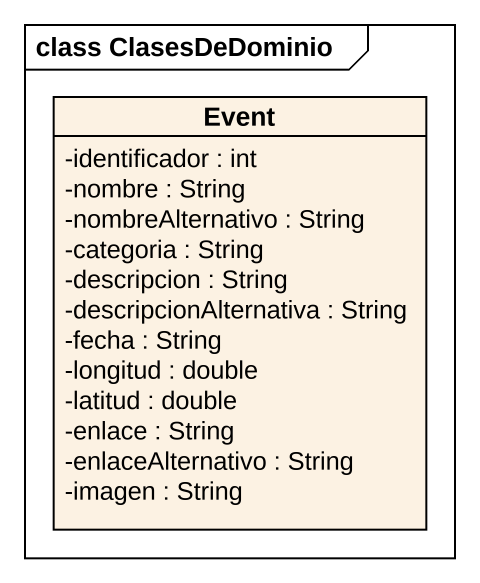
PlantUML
@startuml
mainframe class ClasesDeDominio
hide circle
hide empty members
skinparam classAttributeIconSize 0
class Event {
  -identificador : int
  -nombre : String
  -nombreAlternativo : String
  -categoria : String
  -descripcion : String
  -descripcionAlternativa : String
  -fecha : String
  -longitud : double
  -latitud : double
  -enlace : String
  -enlaceAlternativo : String
  -imagen : String
}
@enduml
